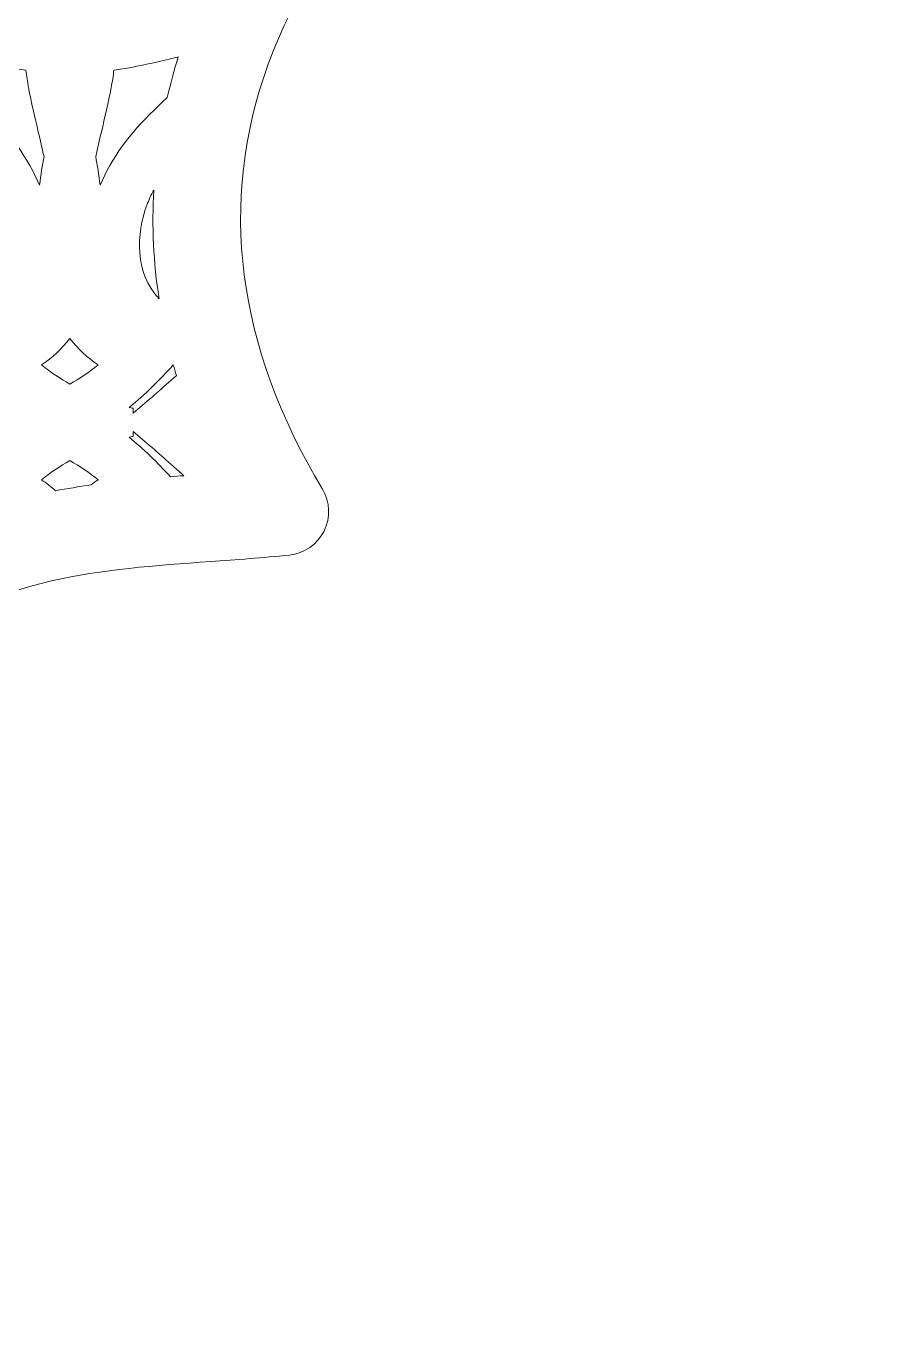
# Model space of a CAD drawing. Header units: inches. Extents: x 48 to 3590, y -2173 to -247.
# Drawn here: x 2125.9 to 2366.2, y -2169 to -1807.8 of the extents above; entities that cross this region are included whole.
import ezdxf

# ---------------------------------------------------------------- set-up
doc = ezdxf.new("R2010")
doc.units = ezdxf.units.IN
doc.header["$MEASUREMENT"] = 0
doc.layers.add('Layer 1', color=7, linetype='Continuous')

msp = doc.modelspace()

# ---------------------------------------------------------------- linework, layer by layer
at = {"layer": 'Layer 1', "lineweight": 0}
for points, knots in [([(1996.29, -2168.97), (1995.21, -2168.97), (1994.12, -2168.82), (1993.08, -2168.53), (1993.08, -2168.53), (1989.73, -2167.62), (1989.73, -2167.62), (1969.16, -2162.03), (1949.74, -2156.75), (1934.71, -2136.88), (1912.33, -2107.3), (1881.23, -2091.01), (1847.15, -2091.01), (1818.88, -2091.01), (1791.08, -2102.1), (1766.73, -2123.08), (1759.85, -2129.01), (1753.28, -2135.75), (1746.32, -2142.87), (1742.87, -2146.41), (1739.3, -2150.07), (1735.48, -2153.85), (1733.19, -2156.12), (1730.15, -2157.37), (1726.92, -2157.37), (1725.87, -2157.37), (1724.83, -2157.23), (1723.81, -2156.96), (1719.66, -2155.86), (1716.37, -2152.61), (1715.21, -2148.48), (1702.18, -2101.72), (1677.52, -2070.9), (1639.82, -2054.27), (1624.94, -2047.7), (1609.79, -2044.37), (1594.79, -2044.37), (1571.14, -2044.37), (1547.04, -2052.32), (1521.14, -2068.66), (1519.19, -2069.89), (1516.95, -2070.53), (1514.65, -2070.53), (1513.03, -2070.53), (1511.45, -2070.22), (1509.96, -2069.59), (1506.31, -2068.06), (1503.62, -2064.85), (1502.78, -2060.98), (1493.43, -2018.33), (1477.25, -1971.75), (1428.14, -1949.63), (1409.82, -1941.37), (1390.47, -1937.36), (1368.99, -1937.36), (1347.02, -1937.36), (1323.25, -1941.42), (1291.91, -1950.51), (1290.81, -1950.83), (1289.67, -1950.99), (1288.52, -1950.99), (1283.88, -1950.99), (1279.71, -1948.41), (1277.64, -1944.26), (1277.64, -1944.26), (1275.61, -1940.18), (1275.61, -1940.18), (1272.89, -1934.7), (1274.68, -1928.01), (1279.79, -1924.63), (1286.28, -1920.34), (1292.83, -1915.84), (1299.17, -1911.49), (1313.26, -1901.81), (1327.82, -1891.81), (1343.08, -1883.07), (1412.34, -1843.39), (1487.67, -1824.1), (1573.39, -1824.1), (1591.07, -1824.1), (1609.41, -1824.96), (1627.9, -1826.65), (1648.58, -1828.55), (1664.72, -1831.83), (1678.69, -1836.97), (1690.98, -1841.49), (1703.6, -1850.52), (1713.31, -1861.74), (1729.52, -1880.46), (1751.29, -1889.88), (1770.74, -1896.53), (1777.26, -1890.92), (1783.79, -1885), (1790.61, -1878.79), (1742.93, -1848.99), (1712.47, -1804.06), (1697.54, -1741.63), (1696.29, -1736.37), (1698.7, -1730.85), (1703.41, -1728.2), (1705.23, -1727.18), (1707.29, -1726.65), (1709.36, -1726.65), (1712.6, -1726.65), (1715.64, -1727.9), (1717.94, -1730.18), (1739.4, -1751.5), (1766.94, -1752.91), (1796.1, -1754.4), (1798.36, -1754.52), (1800.6, -1754.58), (1802.76, -1754.58), (1830.09, -1754.58), (1849.72, -1745.38), (1868.4, -1723.84), (1887.61, -1701.67), (1905.76, -1680.73), (1905.38, -1650.42), (1905.32, -1645.03), (1908.87, -1640.19), (1914.03, -1638.63), (1915.17, -1638.29), (1916.35, -1638.11), (1917.54, -1638.11), (1921.68, -1638.11), (1925.5, -1640.19), (1927.75, -1643.67), (1962.49, -1697.4), (1973.74, -1750.47), (1962.07, -1805.72), (1971.2, -1805.13), (1979.89, -1804.52), (1988.22, -1803.46), (1988.55, -1803.24), (1988.99, -1802.87), (1989.21, -1802.63), (2001.36, -1776.14), (2005.52, -1754.08), (2002.66, -1731.19), (2000.73, -1715.8), (2006.97, -1695.17), (2017.83, -1681.01), (2040.23, -1651.81), (2066.66, -1618.2), (2096.93, -1588.89), (2161.92, -1525.96), (2242.67, -1486.54), (2336.93, -1471.71), (2339.88, -1471.25), (2342.39, -1471.03), (2344.84, -1471.03), (2349.05, -1471.03), (2353.1, -1471.67), (2357.21, -1472.99), (2361.69, -1474.43), (2364.96, -1478.37), (2365.56, -1483.03), (2366.15, -1487.69), (2363.97, -1492.33), (2360, -1494.84), (2357.1, -1496.68), (2354.18, -1498.49), (2351.27, -1500.3), (2345.13, -1504.12), (2338.82, -1508.04), (2332.86, -1512.06), (2302.66, -1532.45), (2282.75, -1553.78), (2270.23, -1579.21), (2249.48, -1621.32), (2254.64, -1664.1), (2286.46, -1713.83), (2286.46, -1713.83), (2293.01, -1724.1), (2293.01, -1724.1), (2295.1, -1727.38), (2295.5, -1731.5), (2294.07, -1735.11), (2292.64, -1738.73), (2289.53, -1741.46), (2285.77, -1742.42), (2237.51, -1754.72), (2207.23, -1779.56), (2193.19, -1818.35), (2179.26, -1856.82), (2184.33, -1896.54), (2208.24, -1936.41), (2210.39, -1939.99), (2210.56, -1944.36), (2208.69, -1948.1), (2206.82, -1951.84), (2203.23, -1954.32), (2199.07, -1954.75), (2191.7, -1955.52), (2184.33, -1956.05), (2177.2, -1956.56), (2161.71, -1957.67), (2147.08, -1958.72), (2133.05, -1961.92), (2074.23, -1975.36), (2039.37, -2025.79), (2048.27, -2084.57), (2052.5, -2112.43), (2042.51, -2132.51), (2031.01, -2152.3), (2028.84, -2156.03), (2024.81, -2158.35), (2020.5, -2158.35), (2020.5, -2158.35), (2020.5, -2158.35), (2020.5, -2158.35), (2019.68, -2158.35), (2018.86, -2158.27), (2018.06, -2158.1), (2012.94, -2157.06), (2009.07, -2152.87), (2008.43, -2147.69), (2008.07, -2144.73), (2007.8, -2141.99), (2007.57, -2139.57), (2007.13, -2135.04), (2006.79, -2131.51), (2006.02, -2128.46), (2004.24, -2121.45), (2000.73, -2117.96), (1994.64, -2117.18), (1994.15, -2117.22), (1993.51, -2117.42), (1993.11, -2117.58), (1989.5, -2122.57), (1989.42, -2127.49), (1992.87, -2133.02), (1994.64, -2135.86), (1997.05, -2138.72), (2000.11, -2142.35), (2001.67, -2144.21), (2003.4, -2146.26), (2005.23, -2148.52), (2007.33, -2150.78), (2008.49, -2153.72), (2008.49, -2156.81), (2008.49, -2163.44), (2003.09, -2168.89), (1996.46, -2168.96), (1996.46, -2168.96), (1996.29, -2168.97), (1996.29, -2168.97)], [0, 0, 0, 0, 1, 1, 1, 2, 2, 2, 3, 3, 3, 4, 4, 4, 5, 5, 5, 6, 6, 6, 7, 7, 7, 8, 8, 8, 9, 9, 9, 10, 10, 10, 11, 11, 11, 12, 12, 12, 13, 13, 13, 14, 14, 14, 15, 15, 15, 16, 16, 16, 17, 17, 17, 18, 18, 18, 19, 19, 19, 20, 20, 20, 21, 21, 21, 22, 22, 22, 23, 23, 23, 24, 24, 24, 25, 25, 25, 26, 26, 26, 27, 27, 27, 28, 28, 28, 29, 29, 29, 30, 30, 30, 31, 31, 31, 32, 32, 32, 33, 33, 33, 34, 34, 34, 35, 35, 35, 36, 36, 36, 37, 37, 37, 38, 38, 38, 39, 39, 39, 40, 40, 40, 41, 41, 41, 42, 42, 42, 43, 43, 43, 44, 44, 44, 45, 45, 45, 46, 46, 46, 47, 47, 47, 48, 48, 48, 49, 49, 49, 50, 50, 50, 51, 51, 51, 52, 52, 52, 53, 53, 53, 54, 54, 54, 55, 55, 55, 56, 56, 56, 57, 57, 57, 58, 58, 58, 59, 59, 59, 60, 60, 60, 61, 61, 61, 62, 62, 62, 63, 63, 63, 64, 64, 64, 65, 65, 65, 66, 66, 66, 67, 67, 67, 68, 68, 68, 69, 69, 69, 70, 70, 70, 71, 71, 71, 72, 72, 72, 73, 73, 73, 74, 74, 74, 75, 75, 75, 76, 76, 76, 77, 77, 77, 78, 78, 78, 79, 79, 79, 80, 80, 80, 81, 81, 81, 82, 82, 82, 82]), ([(2114.69, -1831.18), (2121.55, -1837.64), (2126.49, -1844.48), (2129.69, -1851.99), (2130.03, -1849.13), (2130.47, -1846.44), (2130.93, -1844.01), (2130.42, -1841.74), (2129.88, -1839.45), (2129.35, -1837.22), (2128.39, -1833.17), (2127.39, -1828.98), (2126.62, -1824.85), (2126.32, -1823.25), (2126.07, -1821.63), (2125.86, -1820.01), (2124.23, -1819.8), (2122.61, -1819.55), (2121.02, -1819.25), (2116.89, -1818.48), (2112.72, -1817.48), (2108.67, -1816.52), (2106.08, -1815.91), (2103.41, -1815.27), (2100.77, -1814.7), (2098.58, -1815.32), (2096.27, -1815.8), (2093.84, -1816.16), (2101.36, -1819.36), (2108.22, -1824.31), (2114.69, -1831.18)], [0, 0, 0, 0, 1, 1, 1, 2, 2, 2, 3, 3, 3, 4, 4, 4, 5, 5, 5, 6, 6, 6, 7, 7, 7, 8, 8, 8, 9, 9, 9, 10, 10, 10, 10]), ([(2145.28, -1844.01), (2145.74, -1846.44), (2146.18, -1849.13), (2146.51, -1851.99), (2149.72, -1844.48), (2154.66, -1837.64), (2161.52, -1831.18), (2162.66, -1829.98), (2163.85, -1828.8), (2165.14, -1827.6), (2166.04, -1823.77), (2167.07, -1820.02), (2168.21, -1816.36), (2168, -1816.42), (2167.78, -1816.47), (2167.56, -1816.52), (2163.51, -1817.48), (2159.32, -1818.48), (2155.19, -1819.25), (2153.59, -1819.55), (2151.98, -1819.8), (2150.35, -1820.01), (2150.14, -1821.64), (2149.89, -1823.25), (2149.59, -1824.85), (2148.82, -1828.98), (2147.82, -1833.17), (2146.86, -1837.22), (2146.33, -1839.45), (2145.78, -1841.74), (2145.28, -1844.01)], [0, 0, 0, 0, 1, 1, 1, 2, 2, 2, 3, 3, 3, 4, 4, 4, 5, 5, 5, 6, 6, 6, 7, 7, 7, 8, 8, 8, 9, 9, 9, 10, 10, 10, 10]), ([(2161.4, -1853.33), (2160.65, -1854.72), (2160.02, -1856.12), (2159.49, -1857.55), (2156.59, -1865.46), (2156.06, -1876.37), (2162.87, -1883.55), (2161.34, -1873.48), (2160.85, -1863.37), (2161.4, -1853.33)], [0, 0, 0, 0, 1, 1, 1, 2, 2, 2, 3, 3, 3, 3]), ([(2130.23, -1901.93), (2132.79, -1903.94), (2135.4, -1905.7), (2138.1, -1907.24), (2140.81, -1905.7), (2143.42, -1903.94), (2145.98, -1901.93), (2142.97, -1899.9), (2140.34, -1897.45), (2138.1, -1894.6), (2135.87, -1897.45), (2133.24, -1899.9), (2130.23, -1901.93)], [0, 0, 0, 0, 1, 1, 1, 2, 2, 2, 3, 3, 3, 4, 4, 4, 4]), ([(2155.69, -1913.98), (2155.69, -1913.98), (2155.69, -1915.33), (2155.69, -1915.33), (2155.69, -1915.33), (2156.3, -1914.81), (2156.3, -1914.81), (2159.82, -1911.86), (2163.37, -1908.71), (2166.8, -1905.67), (2166.8, -1905.67), (2167.68, -1904.9), (2167.68, -1904.9), (2167.39, -1903.92), (2167.11, -1902.94), (2166.83, -1901.95), (2163.04, -1906.03), (2159.1, -1910.16), (2154.57, -1913.72), (2154.94, -1913.8), (2155.31, -1913.89), (2155.69, -1913.98)], [0, 0, 0, 0, 1, 1, 1, 2, 2, 2, 3, 3, 3, 4, 4, 4, 5, 5, 5, 6, 6, 6, 7, 7, 7, 7]), ([(2154.57, -1922.04), (2158.7, -1925.28), (2162.3, -1928.95), (2166.08, -1933), (2167.32, -1932.9), (2168.55, -1932.81), (2169.79, -1932.72), (2168.78, -1931.83), (2167.78, -1930.94), (2166.79, -1930.07), (2163.36, -1927.03), (2159.82, -1923.9), (2156.3, -1920.94), (2156.3, -1920.94), (2155.69, -1920.43), (2155.69, -1920.43), (2155.69, -1920.43), (2155.69, -1921.78), (2155.69, -1921.78), (2155.31, -1921.86), (2154.94, -1921.95), (2154.57, -1922.04)], [0, 0, 0, 0, 1, 1, 1, 2, 2, 2, 3, 3, 3, 4, 4, 4, 5, 5, 5, 6, 6, 6, 7, 7, 7, 7]), ([(2130.22, -1933.83), (2131.6, -1934.77), (2132.9, -1935.79), (2134.12, -1936.9), (2137.34, -1936.29), (2140.64, -1935.75), (2143.99, -1935.28), (2144.63, -1934.78), (2145.3, -1934.29), (2145.99, -1933.83), (2143.42, -1931.82), (2140.81, -1930.06), (2138.1, -1928.52), (2135.4, -1930.06), (2132.78, -1931.82), (2130.22, -1933.83)], [0, 0, 0, 0, 1, 1, 1, 2, 2, 2, 3, 3, 3, 4, 4, 4, 5, 5, 5, 5])]:
    msp.add_open_spline(points, degree=3, knots=knots, dxfattribs=at)

doc.saveas('drawing.dxf')
